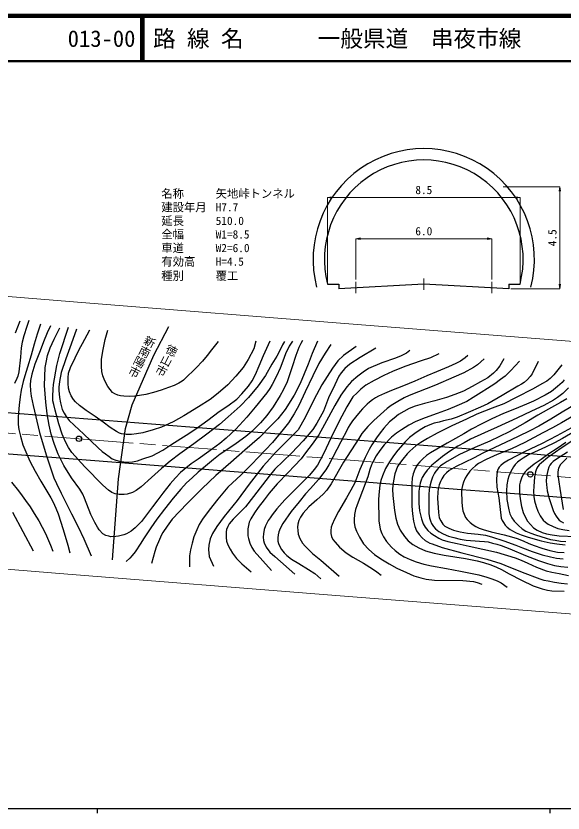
# Model space of a CAD drawing. Units: millimetres at full size, sheet at 1:1000, with parts at other scales. Extents: x 40000 to 680000, y 20000 to 380000.
# Drawn here: x 150090 to 270943, y 204000 to 380000 of the extents above; entities that cross this region are included whole.
import ezdxf
from ezdxf.enums import TextEntityAlignment as Align

# ---------------------------------------------------------------- set-up
doc = ezdxf.new("R2010")
doc.units = ezdxf.units.MM
doc.header["$LTSCALE"] = 1000
doc.linetypes.add('CHAIN', pattern=[18.5, 12, -1.5, 3.5, -1.5])
for name, color, linetype, lineweight in [('M-BGD', 7, 'Continuous', 25), ('M-BMK', 2, 'CHAIN', 13), ('M-BMK-ROW', 30, 'Continuous', 25), ('M-BMK-SRVR', 3, 'Continuous', 25), ('M-STR-HTXT', 7, 'Continuous', 13), ('M-TTL', 2, 'Continuous', 140), ('M-TTL-BAND', 7, 'Continuous', 25), ('M-TTL-LINE', 7, 'Continuous', 50)]:
    doc.layers.add(name, color=color, linetype=linetype, lineweight=lineweight)
doc.layers.add('M-BMK-HTXT', color=7, linetype='Continuous')
doc.layers.add('M-TTL-TXT', color=7, linetype='Continuous')
doc.styles.add('@ＭＳ ゴシック', font='')
doc.styles.add('ＭＳ ゴシック', font='')
doc.styles.get('@ＭＳ ゴシック').set_extended_font_data('@MS Gothic')
doc.styles.get('ＭＳ ゴシック').set_extended_font_data('MS Gothic')

# ---------------------------------------------------------------- blocks, each defined once
blk = doc.blocks.new('open_arrow')
at = {"color": 0, "linetype": 'Continuous', "lineweight": -2}
blk.add_lwpolyline([(7.5, 1.25), (0, 0), (7.5, -1.25)], dxfattribs=at)

msp = doc.modelspace()

# ---------------------------------------------------------------- linework, layer by layer
at = {"layer": 'M-BGD'}
for p, q in [((218934, 320773), (221434, 320773)), ((218934, 320773), (221434, 320773)), ((221434, 320773), (221434, 319773)), ((221434, 320773), (221434, 319773)), ((258934, 320773), (258934, 319773)), ((258934, 320773), (261434, 320773)), ((258934, 320773), (258934, 319773)), ((258934, 320773), (261434, 320773))]:
    msp.add_line(p, q, dxfattribs=at)
for points in [[(258934, 319773), (240184, 320773), (221434, 319773)], [(258934, 319773), (240184, 320773), (221434, 319773)], [(152948, 312719), (152525, 311417), (151813, 309335), (151464, 307972), (151250, 306684), (151087, 304692), (150711, 301434), (150497, 300466), (150305, 299958), (149758, 298865)], [(150974, 312623), (149929, 309993)], [(155541, 311928), (154770, 309744), (154081, 307539), (153429, 305064), (152655, 302444), (152039, 300513), (151702, 299316), (151250, 297374), (150991, 295923), (150773, 294080), (150581, 291455), (150617, 289763), (150737, 288680), (151110, 287201), (151650, 285317), (153143, 281729), (154358, 279523), (155566, 277286), (156681, 275425), (157781, 273635), (158305, 272655), (158907, 271346), (159394, 270061), (160546, 266622), (161558, 263120), (162004, 261446)], [(157712, 311583), (156995, 310061), (156181, 308037), (155436, 306042), (154295, 303136), (153577, 300885), (153312, 299473), (153250, 298569), (153312, 297189), (153431, 296056), (153863, 293952), (155317, 288002), (156738, 283093), (158478, 278032), (159056, 276798), (160079, 274657), (161256, 272280), (162348, 270048), (163803, 267183), (165083, 264520), (166727, 260788)], [(211154, 308228), (210427, 307089), (209626, 305369), (209057, 303798), (208436, 302233), (207654, 300481), (206719, 298598), (206177, 297722), (205496, 296768), (202939, 293651), (201076, 291404), (198666, 288757), (196492, 286753), (195117, 285629), (192688, 283813), (190308, 282139), (188823, 281093), (187240, 279857), (186473, 279218), (185334, 278006), (184191, 276705), (182558, 274640), (181439, 273172), (180264, 271598), (178961, 269837), (177816, 268381), (177110, 267603), (176460, 266946), (176003, 266582), (175517, 266259), (174505, 265686), (173921, 265431), (173355, 265260), (172729, 265102), (172127, 265042), (171026, 265023), (170600, 265108), (169918, 265309), (169304, 265650), (168507, 266531), (168099, 267098), (167508, 268150), (166668, 269892), (165231, 273543), (164847, 274391), (164646, 274756), (164172, 275510), (162364, 277998), (160677, 280743), (159424, 283220), (158602, 285406), (157871, 287672), (157457, 289611), (156976, 292138), (156684, 294689), (156386, 298403), (156531, 302352), (156757, 303517), (157097, 305006), (157670, 306712), (158503, 308627), (159776, 311166)], [(209419, 308111), (208936, 307390), (208575, 306605), (207699, 304887), (206602, 303094), (205219, 300617), (203623, 298338), (201446, 295786), (199588, 293844), (196976, 291519), (195031, 289759), (192239, 287647), (189396, 285531), (186329, 283349), (184177, 281720), (182241, 280068), (180005, 278057), (177772, 276059), (176639, 275193), (175819, 274763), (174695, 274374), (173989, 274325), (172908, 274332), (172024, 274515), (171303, 274777), (170512, 275328), (169254, 276387), (165294, 280416), (162422, 283642), (161694, 284744), (161035, 285943), (160328, 287645), (159585, 289946), (158772, 292933), (158439, 294225), (158262, 295016), (158206, 296082), (158305, 297593), (158411, 298625), (159090, 302811), (159804, 305479), (161678, 311247)], [(163451, 310830), (162264, 307504), (161147, 304307), (160086, 301273), (159690, 299263), (159577, 298069), (159570, 297321), (159683, 295777), (159902, 294605), (160312, 293118), (160743, 292278), (161167, 291586), (161867, 290710), (164039, 288635), (165051, 287715), (168223, 284657), (169145, 283839), (169866, 283309), (170651, 282702), (171378, 282222), (172156, 281890), (172997, 281692), (173958, 281551), (174752, 281501), (175855, 281536), (176922, 281748), (178137, 282179), (180196, 282901), (182537, 284124), (184523, 285431), (187663, 287447), (189842, 288856), (192464, 290777), (195003, 292631), (196897, 293902), (198871, 295410), (200002, 296554), (201431, 298225), (202258, 299439), (203000, 300859), (203814, 302769), (204790, 305005), (206261, 308272)], [(203093, 308172), (202622, 306535), (201411, 304157), (200270, 302371), (198675, 300449), (196894, 298583), (194753, 296677), (192959, 295338), (190434, 293699), (187189, 291692), (184854, 290353), (182237, 289224), (180407, 288624), (178108, 287987), (176720, 287735), (175622, 287589), (174472, 287552), (173433, 287735), (172979, 287904), (172291, 288262), (170937, 289140), (169352, 290285), (167566, 291572), (165608, 292915), (164144, 294020), (163251, 294803), (162812, 295329), (162298, 296137), (161910, 297037), (161690, 297842), (161617, 298848), (161595, 300106), (161719, 301116), (162145, 302380), (163148, 304516), (164078, 306365), (164796, 307667), (165791, 309613), (166400, 310664)], [(194769, 308083), (193254, 306285), (192299, 305059), (191278, 303747), (189923, 302317), (189152, 301573), (188036, 300559), (187128, 299604), (186804, 299367), (186053, 298901), (185025, 298414), (183821, 297948), (182195, 297364), (180497, 296857), (178766, 296438), (177352, 296174), (176324, 296019), (175237, 295990), (173952, 296024), (173188, 296125), (172586, 296274), (171971, 296551), (171450, 296889), (170874, 297499), (170394, 298168), (169704, 299405), (169304, 300517), (169081, 301471), (168972, 302568), (169026, 304123), (169263, 305965), (169818, 308585), (170426, 310606)], [(213417, 308332), (212986, 307667), (212567, 306806), (211894, 305026), (211076, 302548), (209991, 299193), (209110, 297383), (208447, 296200), (206928, 293724), (205513, 291743), (204128, 290131), (202168, 288250), (200897, 287173), (198768, 285605), (197141, 284528), (195184, 283205), (193737, 282048), (191953, 280621), (190312, 279252), (188991, 278049), (187772, 276913), (186492, 275500), (184839, 273562), (182874, 271115), (181212, 268887), (179869, 266955), (179311, 266120), (178287, 264580), (177683, 263620), (176441, 261697), (175773, 260844), (175240, 260265), (174456, 259536)], [(216667, 308217), (215503, 305499), (214622, 303140), (212902, 298852), (211574, 296250), (209539, 293127), (207948, 291067), (206306, 289404), (203902, 286936), (200636, 284128), (197555, 281418), (194279, 278565), (191198, 275669), (187879, 272360), (184635, 268867), (183501, 267308), (182567, 265934), (182243, 265425), (181784, 264415), (181102, 262734), (180772, 261773), (180006, 259082)], [(219679, 307430), (218429, 305541), (217026, 303275), (215670, 300541), (213984, 296992), (212567, 293997), (211515, 292162), (210265, 290153), (209131, 288704), (206732, 285801), (202148, 280972), (199830, 278699), (196896, 275930), (194683, 273342), (192766, 270876), (191326, 268908), (190586, 267720), (190015, 266569), (189405, 264963), (188983, 263569), (188618, 262109), (188450, 260817), (188393, 258358)], [(225255, 307018), (222442, 305020), (221185, 303868), (220032, 302257), (217692, 298545), (215877, 295221), (213942, 291346), (212450, 288615), (209370, 285537), (207565, 283777), (204690, 280571), (201637, 276633), (198935, 273047), (196091, 269478), (194445, 267306), (193497, 265743), (193023, 264543), (192691, 263122), (192659, 262222), (192771, 260635), (193766, 258535)], [(229551, 306650), (226108, 304622), (223852, 303104), (222725, 302142), (221898, 301166), (221417, 300459), (220499, 298536), (219142, 295672), (218015, 292772), (216541, 290082), (215666, 288673), (213501, 286164), (210956, 283468), (207302, 279966), (206039, 278403), (202593, 273889), (200769, 271592), (198102, 268866), (197197, 267880), (196868, 267291), (196628, 266643), (196528, 266079), (196493, 264810), (196613, 264057), (196908, 263256), (197413, 262253), (197890, 261363), (198820, 260239), (200013, 259017), (202019, 257228)], [(237064, 306133), (236351, 305552), (235179, 304934), (233904, 304446), (230928, 303441), (227983, 302167), (226780, 301377), (225598, 300496), (224220, 299305), (223179, 298106), (221835, 296244), (220551, 293976), (218242, 289762), (216965, 287516), (215531, 285483), (214058, 283505), (213109, 282225), (211636, 280669), (210202, 279226), (207826, 276691), (205998, 274638), (204926, 273162), (203623, 271456), (202769, 270266), (201942, 268977), (201633, 268227), (201436, 267468), (201305, 266719), (201277, 265913), (201315, 265206), (201446, 264587), (201746, 263584), (202224, 262619), (202693, 261832), (206558, 257582)], [(243490, 305384), (241658, 304509), (239598, 303815), (236024, 302598), (233255, 301526), (231343, 300639), (229226, 299535), (227401, 298474), (226297, 297610), (225432, 296802), (224522, 295869), (223828, 294823), (223153, 293713), (221503, 290517), (219737, 286906), (218052, 283300), (216707, 280789), (215979, 279822), (214920, 278628), (212576, 276262), (209465, 273159), (207723, 271169), (206653, 269826), (206221, 269212), (205811, 268609), (205251, 267431), (204932, 266578), (204739, 265679), (204693, 264940), (204762, 264189), (204944, 263688), (205365, 262688), (206198, 261635), (207267, 260611), (211729, 256744)], [(249919, 305011), (249311, 304527), (248297, 303756), (247272, 303228), (245671, 302511), (243008, 301450), (240858, 300546), (239542, 299958), (238207, 299354), (235696, 298334), (233081, 297316), (231515, 296624), (230195, 296012), (229489, 295648), (228869, 295207), (228197, 294754), (227684, 294293), (227215, 293876), (226649, 293273), (226096, 292685), (225059, 291430), (224437, 290620), (223848, 289718), (223495, 289110), (223248, 288649), (221884, 285969), (219228, 280906), (218514, 279783), (216957, 277663), (215151, 275680), (214059, 274462), (212648, 272718), (210914, 270569), (209030, 267944), (208467, 266838), (208192, 266119), (208001, 265410), (207930, 264784), (207958, 264058), (208106, 263509), (208389, 262858), (208769, 262175), (209326, 261484), (209960, 260865), (210970, 260086), (212548, 259135), (214750, 257773), (216110, 256893), (216808, 256336), (217414, 255688)], [(253545, 304259), (252075, 302995), (251148, 302372), (249044, 301234), (246817, 300257), (242776, 298510), (236961, 296196), (235838, 295677), (234440, 294907), (232949, 293987), (232057, 293336), (229142, 290708), (227784, 289315), (226527, 287834), (225816, 286704), (222455, 281459), (219707, 276699), (218783, 275271), (217971, 274400), (216589, 273170), (214814, 271596), (213555, 270220), (212969, 269366), (212609, 268629), (212375, 267784), (212307, 267144), (212324, 266374), (212441, 265587), (212827, 264647), (213413, 263626), (213941, 262922), (215609, 261337), (217434, 259813), (221465, 256310)], [(257850, 304307), (256969, 302756), (256201, 301738), (255602, 301124), (254325, 300106), (252733, 299185), (250865, 298159), (248970, 297152), (247070, 296384), (245211, 295778), (242584, 295043), (240307, 294426), (238254, 293820), (236984, 293319), (235780, 292697), (234584, 291970), (233611, 291215), (232633, 290359), (231364, 288985), (230528, 287939), (229769, 286881), (228692, 285294), (228086, 284276), (227229, 282515), (226072, 279885), (224914, 276889), (224090, 275290), (223128, 273601), (221355, 270557), (220458, 268901), (219907, 267738), (219705, 267100), (219632, 266389), (219664, 265719), (219793, 265096), (220109, 264434), (220586, 263820), (221543, 262741), (223023, 261464), (224478, 260503), (226830, 259153), (228830, 257945), (229808, 257242), (230738, 256515)], [(261299, 303790), (259431, 301689), (258127, 300494), (257138, 299709), (255865, 298765), (254283, 297734), (252851, 296870), (251060, 295745), (249673, 294890), (247469, 293899), (245585, 293129), (243149, 292195), (240515, 291242), (238428, 290427), (236847, 289633), (235244, 288651), (234160, 287911), (233082, 286977), (231409, 285284), (230444, 284045), (229653, 282848), (229077, 281765), (228618, 280857), (228245, 279888), (227788, 278269), (226634, 275129), (225430, 272066), (225126, 271039), (224888, 269891), (224783, 268843), (224788, 268119), (224962, 267171), (225325, 266217), (225956, 264922), (226897, 263475), (228037, 262200), (229284, 261080), (230687, 260135), (232512, 259041), (234255, 258047), (236389, 257084), (237967, 256412), (239516, 255944), (240685, 255662), (242556, 255428), (248777, 255357), (251138, 255093), (251966, 254908), (252980, 254558)], [(265461, 303681), (264117, 300980), (263647, 300378), (263084, 299756), (262374, 299064), (261791, 298693), (260916, 298223), (257471, 296203), (254316, 294373), (252673, 293592), (250015, 292412), (247518, 291446), (246236, 291005), (244567, 290568), (243561, 290330), (242488, 290072), (241547, 289741), (240454, 289251), (239397, 288638), (238204, 287811), (237045, 286897), (236059, 285964), (234453, 284147), (233473, 282869), (232597, 281555), (231730, 280046), (231053, 278447), (230709, 277441), (230497, 276388), (230298, 274989), (230205, 273301), (230284, 268515), (230546, 266693), (230904, 265694), (231312, 264978), (231970, 263938), (233013, 262711), (233829, 261970), (234920, 261129), (235828, 260588), (237180, 259966), (238471, 259434), (240153, 258951), (241902, 258551), (245212, 257992), (248285, 257442), (252329, 256567), (254127, 256068), (255227, 255701), (256392, 255260), (257278, 254800), (258611, 253860)], [(270635, 302960), (268893, 300768), (268066, 299941), (267364, 299393), (266267, 298739), (264315, 297701), (260615, 295734), (257825, 294369), (255276, 293398), (251924, 292057), (249596, 290999), (246373, 289461), (243126, 287881), (241010, 286708), (239538, 285813), (238448, 285053), (237122, 283910), (236531, 283303), (235573, 282123), (235043, 281451), (234397, 280495), (234084, 279731), (233791, 278876), (233462, 277390), (233307, 276341), (233272, 275505), (233358, 274137), (233687, 270824), (234013, 269087), (234407, 267822), (234984, 266434), (235909, 265033), (236742, 264101), (237762, 263308), (239094, 262539), (240574, 261906), (242439, 261358), (244707, 260958), (249420, 260218), (251945, 259705), (253369, 259349), (254970, 258830), (256252, 258310), (257371, 257781), (259058, 256849), (261765, 255387), (264314, 254185), (266303, 253478), (267520, 253194), (268460, 253059), (271193, 252987)], [(271220, 299637), (270734, 299054), (269749, 298158), (268392, 297104), (267010, 296259), (264420, 294935), (262841, 294245), (260227, 293173), (257812, 292207), (255198, 291032), (252965, 289972), (250748, 288765), (249048, 287738), (245341, 285667), (241648, 283522), (240803, 282929), (239985, 282238), (239311, 281578), (238783, 280934), (238311, 280086), (237956, 279251), (237829, 278877), (237637, 277930), (237539, 276800), (237502, 275652), (237503, 271785), (237659, 270051), (237906, 268481), (238195, 267270), (238605, 266311), (239137, 265496), (239794, 264733), (240470, 264210), (241488, 263610), (242021, 263407), (244244, 262650), (248573, 261484), (254111, 260045), (257225, 259077), (258066, 258767), (261884, 257169), (265817, 255704), (266685, 255453), (267671, 255254), (269021, 254989), (270536, 254749), (271911, 254608)], [(437286, 276400), (429976, 275883), (420266, 275225), (415721, 275039), (409833, 274806), (399141, 274487), (384788, 274564), (378829, 274703), (368999, 275204), (357580, 275892), (351064, 276326), (345849, 276744), (335103, 277701), (322740, 278628), (313124, 279442), (298583, 280480), (289448, 281167), (279031, 282096), (275502, 282328), (267619, 282958), (263571, 283308), (64492, 298901)], [(437286, 276400), (429976, 275883), (420266, 275225), (415721, 275039), (409833, 274806), (399141, 274487), (384788, 274564), (378829, 274703), (368999, 275204), (357580, 275892), (351064, 276326), (345849, 276744), (335103, 277701), (322740, 278628), (313124, 279442), (298583, 280480), (289448, 281167), (279031, 282096), (275502, 282328), (267619, 282958), (263571, 283308), (64492, 298901)], [(272113, 297905), (270871, 296628), (269739, 295719), (268864, 295147), (266684, 294012), (263935, 292719), (260715, 291197), (256378, 289213), (253589, 287988), (250506, 286584), (249071, 285755), (247717, 284974), (245827, 283819), (244332, 282695), (243052, 281678), (241986, 280780), (240955, 279709), (240327, 278871), (239835, 278070), (239592, 277471), (239377, 276831), (239201, 275949), (239107, 275070), (239120, 272361), (239266, 270718), (239646, 268992), (240063, 267879), (240507, 267134), (241095, 266404), (241746, 265808), (242525, 265255), (243495, 264715), (244267, 264360), (245477, 263984), (247529, 263544), (250221, 262964), (256205, 261594), (260344, 260341), (261652, 259808), (263191, 259142), (265105, 258271), (267201, 257497), (268471, 257186), (270058, 256887), (272112, 256483)], [(271789, 295476), (270343, 294665), (267737, 293164), (265384, 291821), (262539, 290169), (259037, 288175), (254741, 286077), (251462, 284703), (248084, 283136), (245341, 281630), (244423, 281038), (243899, 280647), (243292, 280001), (242861, 279466), (242558, 279025), (242087, 278133), (241800, 277283), (241585, 276434), (241397, 275435), (241281, 274228), (241264, 270140), (241414, 269208), (241636, 268536), (241914, 267904), (242323, 267252), (242802, 266753), (243524, 266191), (244475, 265678), (245622, 265170), (246830, 264823), (248204, 264469), (249561, 264287), (252517, 264066), (253558, 263955), (254398, 263851), (255351, 263627), (256336, 263378), (257259, 263086), (259178, 262307), (262669, 260851), (265546, 259773), (267496, 259128), (269019, 258675), (270421, 258412), (271962, 258307)], [(273613, 294222), (270772, 292511), (268227, 290934), (265576, 289390), (263594, 288385), (261009, 287125), (258252, 285825), (255899, 284700), (253224, 283433), (251302, 282439), (249148, 281390), (247359, 280529), (245767, 279617), (245182, 279150), (244643, 278502), (244175, 277801), (243879, 277212), (243598, 276504), (243373, 275568), (243293, 274827), (243226, 273527), (243436, 270364), (243608, 269195), (243918, 268542), (244353, 267809), (244835, 267373), (245740, 266892), (246772, 266491), (248217, 266067), (249861, 265779), (252222, 265561), (253804, 265355), (255134, 265000), (257891, 264113), (260493, 263185), (261995, 262532), (264105, 261730), (266352, 261019), (268169, 260589), (269465, 260303), (270978, 260108)], [(273232, 291694), (270584, 290157), (268597, 289072), (266447, 287927), (262496, 285811), (259583, 284446), (256391, 283143), (253953, 282086), (252284, 281177), (251591, 280651), (250927, 280110), (250324, 279455), (249721, 278555), (249352, 277965), (248959, 277065), (248749, 276341), (248592, 275633), (248540, 275018), (248566, 272729), (248663, 271765), (248829, 270761), (249073, 270001), (249423, 269241), (249790, 268813), (250395, 268127), (251050, 267629), (251662, 267271), (252379, 266921), (253279, 266616), (255097, 266109), (257967, 265426), (259531, 264972), (260816, 264588), (262118, 264108), (263363, 263538), (264543, 263058), (266256, 262499), (268013, 261940), (269699, 261634), (271180, 261527)], [(438491, 267833), (430876, 267136), (420197, 266470), (412101, 266079), (397653, 265682), (383568, 265759), (370729, 266210), (363280, 266549), (348614, 267543), (338089, 268345), (327797, 269181), (316659, 270091), (309589, 270722), (301182, 271279), (294989, 271792), (285920, 272504), (280311, 272922), (276479, 273255), (270536, 273673), (256462, 274777), (248474, 275362), (173213, 281350), (63941, 289790)], [(438491, 267833), (430876, 267136), (420197, 266470), (412101, 266079), (397653, 265682), (383568, 265759), (370729, 266210), (363280, 266549), (348614, 267543), (338089, 268345), (327797, 269181), (316659, 270091), (309589, 270722), (301182, 271279), (294989, 271792), (285920, 272504), (280311, 272922), (276479, 273255), (270536, 273673), (256462, 274777), (248474, 275362), (173213, 281350), (63941, 289790)], [(272808, 289077), (269541, 287264), (266207, 285553), (262601, 283825), (258927, 281944), (257793, 281234), (257199, 280746), (256859, 280375), (256626, 279993), (256477, 279654), (256308, 278806), (256244, 277541), (256318, 275982), (256753, 273624), (257283, 269101), (257475, 268602), (257751, 268125), (258164, 267584), (258621, 267107), (259225, 266630), (259777, 266280), (260615, 265867), (261686, 265421), (263230, 264930), (266105, 264113), (268067, 263657), (269594, 263435), (271376, 263244)], [(273498, 288215), (270819, 286727), (269063, 285779), (267039, 284800), (264628, 283674), (263332, 283072), (262115, 282331), (261431, 281906), (260863, 281450), (260360, 280934), (259989, 280445), (259692, 279936), (259407, 279400), (258970, 278405), (258738, 277664), (258520, 276488), (258433, 275182), (258499, 273245), (258929, 270914), (259194, 270068), (259604, 269151), (260134, 268430), (261086, 267458), (261933, 266738), (262743, 266251), (263821, 265795), (264853, 265425), (266011, 265028), (267178, 264663), (268151, 264418), (269202, 264233), (270406, 264035), (271524, 263929)], [(271523, 285841), (269641, 284483), (267801, 283282), (266105, 282076), (264568, 281000), (263725, 280370), (262944, 279713), (262544, 279323), (262136, 278729), (261745, 277928), (261461, 277094), (261336, 276455), (261292, 275873), (261327, 274720), (261487, 273353), (261780, 271686), (262153, 270350), (262623, 269277), (263076, 268469), (263715, 267680), (264390, 267006), (265242, 266464), (266325, 265941), (267252, 265651), (268565, 265403), (270057, 265243), (273803, 265075)], [(273074, 286270), (270493, 284536), (269264, 283690), (267563, 282502), (266147, 281346), (265668, 280908), (265336, 280513), (265155, 280149), (265012, 279788), (264844, 279325), (264749, 278964), (264622, 278265), (264462, 276129), (264393, 275096), (264458, 273900), (264641, 272941), (265006, 271696), (265340, 270656), (265855, 269635), (266543, 268696), (267048, 268201), (267685, 267786), (268777, 267251), (269818, 266837), (270910, 266604), (272325, 266392)], [(271888, 283701), (269491, 282116), (268765, 281612), (268313, 281217), (268000, 280783), (267825, 280345), (267590, 279645), (267429, 278981), (267294, 278179), (267233, 277388), (267273, 276492), (267329, 275888), (267421, 275160), (267873, 273457), (268738, 270785), (269059, 270159), (269435, 269564), (269763, 269061), (270109, 268697), (270526, 268353), (271061, 268056)], [(271781, 282392), (270392, 280996), (269947, 280173), (269816, 279336), (269783, 278649), (269982, 277169), (270230, 275652), (270978, 271054)], [(149135, 277086), (150652, 275142), (151458, 274021), (152225, 273034), (153203, 271596), (154144, 270125), (155141, 268486), (156600, 265741), (157731, 263153), (158239, 261860)], [(149324, 270401), (153895, 261890)]]:
    msp.add_lwpolyline(points, dxfattribs=at)
for radius in [24446, 24446, 21946, 21946]:
    msp.add_arc((240184, 326254), radius, 345.5367, 194.4633, dxfattribs=at)
at = {"layer": 'M-BMK'}
for p, q in [((225184, 318771), (225184, 321274)), ((225184, 318771), (225184, 321274)), ((240184, 319524), (240184, 322021)), ((240184, 319524), (240184, 322021)), ((255184, 318771), (255184, 321274)), ((255184, 318771), (255184, 321274))]:
    msp.add_line(p, q, dxfattribs=at)
msp.add_lwpolyline([(64248, 294584), (163986, 286644), (308479, 275243), (363473, 271054), (384730, 269949), (396048, 269693), (413927, 270239), (436916, 271982), (448984, 273575), (462711, 275829), (488914, 282160), (507012, 286979), (531736, 294966), (558616, 304821)], dxfattribs=at)
at = {"layer": 'M-BMK-ROW'}
msp.add_lwpolyline([(171408, 259921), (172716, 277788), (174302, 288891), (175755, 294162), (180557, 305088), (183853, 311395)], dxfattribs=at)
at = {"layer": 'M-BMK-SRVR'}
for centre in [(163986, 286644), (263717, 278775)]:
    msp.add_circle(centre, 600, dxfattribs=at)
at = {"layer": 'M-STR-HTXT'}
for p, q in [((257684, 342273), (270231, 342273)), ((270230, 319773), (270230, 342273)), ((218934, 321273), (218934, 339926)), ((218934, 339925), (261434, 339925)), ((261434, 321273), (261434, 339926)), ((225184, 330823), (255184, 330823)), ((225184, 321774), (225184, 330823)), ((255184, 321774), (255184, 330823)), ((259434, 319773), (270231, 319773))]:
    msp.add_line(p, q, dxfattribs=at)
for points in [[(66042, 324536), (88729, 322745), (132956, 319278), (166387, 316548), (223642, 312031), (310825, 305151), (361130, 301229), (365080, 301011), (385847, 299931), (395929, 299703), (412334, 300204), (433816, 301833), (444589, 303255), (456924, 305280), (479435, 310006), (496390, 313766), (511181, 317338), (522667, 320120), (536274, 324869)], [(62419, 264635), (84024, 262930), (128170, 259469), (161586, 256740), (218923, 252217), (306133, 245335), (357141, 241358), (361866, 241097), (383612, 239966), (396167, 239683), (415519, 240273), (440015, 242131), (453378, 243895), (468497, 246377), (487326, 250692), (515362, 258613), (541455, 266619), (561645, 273681), (569505, 276864)]]:
    msp.add_lwpolyline(points, dxfattribs=at)
at = {"layer": 'M-TTL'}
msp.add_line((680000, 380000), (40000, 380000), dxfattribs=at)
msp.add_line((680000, 380000), (40000, 380000), dxfattribs=at)
at = {"layer": 'M-TTL-BAND'}
for p, q in [((40000, 205000), (579000, 205000)), ((40000, 205000), (579000, 205000)), ((168000, 205000), (168000, 204000)), ((168000, 205000), (168000, 204000)), ((268000, 205000), (268000, 204000)), ((268000, 205000), (268000, 204000))]:
    msp.add_line(p, q, dxfattribs=at)
at = {"layer": 'M-TTL-LINE'}
for p, q in [((177750, 380000), (177750, 370000)), ((177750, 380000), (177750, 370000)), ((178250, 380000), (178250, 370000)), ((178250, 380000), (178250, 370000)), ((40000, 370000), (680000, 370000)), ((40000, 370000), (680000, 370000))]:
    msp.add_line(p, q, dxfattribs=at)

# ---------------------------------------------------------------- block references
at = {"layer": 'M-STR-HTXT', "xscale": 133, "yscale": 133}
for p, rotation in [((270230, 342273), 270), ((261434, 339925), 180), ((255184, 330823), 180), ((270230, 319773), 90)]:
    msp.add_blockref('open_arrow', p, dxfattribs=dict(at, rotation=rotation))
for p in [(218934, 339925), (225184, 330823)]:
    msp.add_blockref('open_arrow', p, dxfattribs=at)

# ---------------------------------------------------------------- texts
at = {"layer": 'M-BMK-HTXT', "style": '@ＭＳ ゴシック'}
for s, p in [('新南陽市', (180173, 309184)), ('徳山市', (184998, 307269))]:
    msp.add_text(s, height=1833, rotation=242.858, dxfattribs=at).set_placement(p, align=Align.MIDDLE_LEFT)
at = {"layer": 'M-STR-HTXT', "style": 'ＭＳ ゴシック'}
for s, p in [('名称', (182209, 339298)), ('名称', (182209, 339298)), ('矢地峠トンネル', (194209, 339298)), ('矢地峠トンネル', (194209, 339298)), ('建設年月', (182209, 336298)), ('建設年月', (182209, 336298)), ('H7.7', (194209, 336298)), ('H7.7', (194209, 336298)), ('延長', (182209, 333298)), ('延長', (182209, 333298)), ('510.0', (194209, 333298)), ('510.0', (194209, 333298)), ('全幅', (182209, 330298)), ('全幅', (182209, 330298)), ('W1=8.5', (194209, 330298)), ('W1=8.5', (194209, 330298)), ('車道', (182209, 327298)), ('車道', (182209, 327298)), ('W2=6.0', (194209, 327298)), ('W2=6.0', (194209, 327298)), ('有効高', (182209, 324298)), ('有効高', (182209, 324298)), ('H=4.5', (194209, 324298)), ('H=4.5', (194209, 324298)), ('種別', (182194, 321158)), ('種別', (182194, 321158)), ('覆工', (194194, 321158)), ('覆工', (194194, 321158))]:
    msp.add_text(s, height=1833, dxfattribs=at).set_placement(p, align=Align.BOTTOM_LEFT)
for s, p in [('8.5', (240184, 340112)), ('6.0', (240184, 331010))]:
    msp.add_text(s, height=1833, dxfattribs=at).set_placement(p, align=Align.BOTTOM_CENTER)
msp.add_text('4.5', height=1833, rotation=90, dxfattribs=at).set_placement((270043, 331023), align=Align.BOTTOM_CENTER)
at = {"layer": 'M-TTL-TXT', "style": 'ＭＳ ゴシック'}
for s, p in [('013-00', (161521, 375000)), ('013-00', (161521, 375000)), ('路 線 名', (180380, 375000)), ('路 線 名', (180380, 375000)), ('一般県道\u3000串夜市線', (216734, 375000)), ('一般県道\u3000串夜市線', (216734, 375000))]:
    msp.add_text(s, height=3666, dxfattribs=at).set_placement(p, align=Align.MIDDLE_LEFT)

doc.saveas('drawing.dxf')
